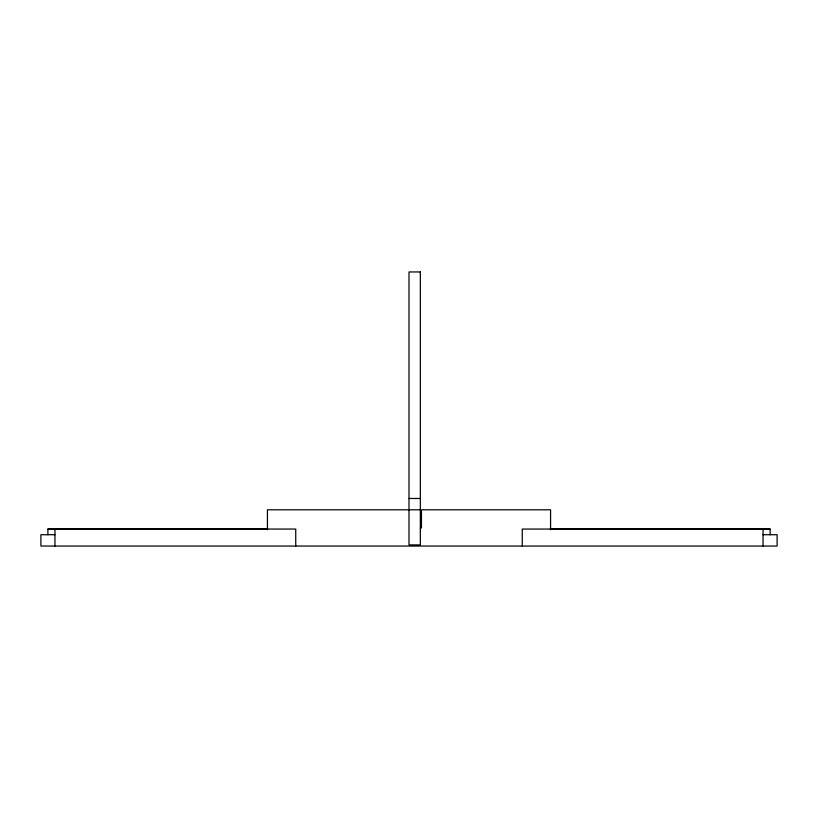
<?xml version="1.0" encoding="UTF-8"?>
<svg xmlns="http://www.w3.org/2000/svg" width="818" height="818" viewBox="0 0 818 818"><rect width="100%" height="100%" fill="white"/><g stroke="black" fill="none" stroke-linecap="round" stroke-linejoin="round"><path stroke-width="1.23" d="M770.096 534.757L770.096 529.062L550.279 529.021M409 498.479L420.329 498.479M420.329 509.798L267.425 509.798L267.425 529.767M420.329 527.927L421.454 527.927L421.454 509.798L550.575 509.798L550.575 529.767M267.721 529.021L47.904 529.062L47.904 534.757M47.904 529.062L295.738 529.062L295.738 546.046M770.096 529.062L522.262 529.062L522.262 546.046M54.959 534.716L40.9 534.716L40.9 546.046L777.1 546.046L777.1 534.716L763.041 534.716M763.041 529.062L763.041 546.046M54.959 529.062L54.959 546.046M420.329 271.954L409 271.954L409 544.911L420.329 544.911L420.329 271.954"/></g></svg>
